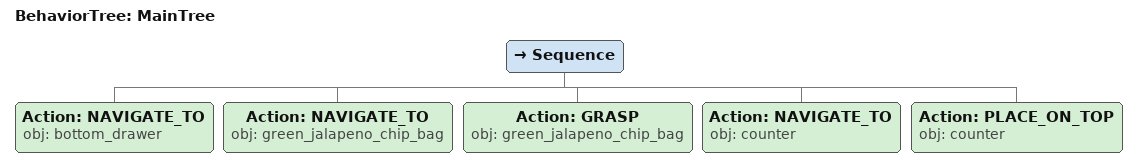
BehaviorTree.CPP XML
<root main_tree_to_execute="MainTree">
  <BehaviorTree ID="MainTree">
    <Sequence>
      <!-- Navigate to bottom_drawer -->
      <Action ID="NAVIGATE_TO" obj="bottom_drawer"/>
      <!-- Navigate to green_jalapeno_chip_bag -->
      <Action ID="NAVIGATE_TO" obj="green_jalapeno_chip_bag"/>
      <!-- Grasp green_jalapeno_chip_bag -->
      <Action ID="GRASP" obj="green_jalapeno_chip_bag"/>
      <!-- Navigate to counter -->
      <Action ID="NAVIGATE_TO" obj="counter"/>
      <!-- Place on counter -->
      <Action ID="PLACE_ON_TOP" obj="counter"/>
    </Sequence>
  </BehaviorTree>
</root>
